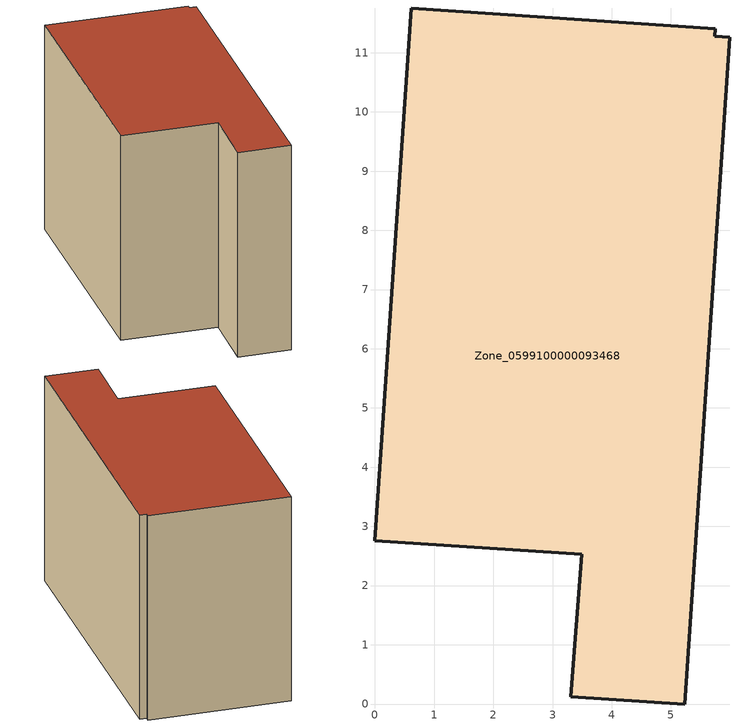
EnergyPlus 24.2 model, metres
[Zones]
Zone_0599100000093468
 floor ground (C_G): 5.99,11.26 5.23,0 3.31,0.13 3.49,2.53 0,2.76 0.61,11.76 5.75,11.4 5.74,11.28 z0
 wall outside (C_F): 5.23,0 5.99,11.26 5.74,11.28 5.75,11.4 0.61,11.76 0,2.76 3.49,2.53 3.31,0.13 5.23,0 z0:7.82
 roof outside (C_R): 5.99,11.26 5.74,11.28 5.75,11.4 0.61,11.76 0,2.76 3.49,2.53 3.31,0.13 5.23,0 z7.82
[BUILDING]
Pand.0599100000093468: North Axis=0; Terrain=City; Loads Convergence Tolerance Value=0.04; Temperature Convergence Tolerance Value=0.4; Solar Distribution=FullExterior; Maximum Number of Warmup Days=25; Minimum Number of Warmup Days=1
[Site:Location]
Rotterdam.The.Hague.AP_ZH_NLD Design_Conditions: Latitude=51.96; Longitude=4.45; Time Zone=1; Elevation=-4.5
[SITE:GROUNDTEMPERATURE:BUILDINGSURFACE]
18, 18, 18, 18, 18, 18, 18, 18, 18, 18, 18, 18
[MATERIAL] Thermal Absorptance=0.9; Solar Absorptance=0.7; Visible Absorptance=0.7
Name | Roughness | Thickness | Conductivity | Density | Specific Heat
G.TI.1975-1991 | MediumSmooth | 0.15 | 0.288461 | 540 | 1210
F.TI.1975-1991 | Rough | 0.3 | 0.230769 | 1920 | 840
R.TI.1975-1991 | MediumRough | 0.2 | 0.153846 | 1500 | 1000
[CONSTRUCTION]
C_G: G.TI.1975-1991
C_F: F.TI.1975-1991
C_R: R.TI.1975-1991
[ZONE]
Zone_0599100000093468: Type=1; Multiplier=1; Ceiling Height=Autocalculate; Volume=Autocalculate; Floor Area=autocalculate; Part of Total Floor Area=Yes
[ZONEINFILTRATION:DESIGNFLOWRATE]
Infil_Zone_0599100000093468: Zone or ZoneList or Space or SpaceList=Zone_0599100000093468; Schedule=AlwaysOn; Design Flow Rate Calculation Method=Flow/Area; Flow Rate per Floor Area=0.003; Constant Term Coefficient=1; Temperature Term Coefficient=0; Velocity Term Coefficient=0; Velocity Squared Term Coefficient=0
[HVACTEMPLATE:ZONE:IDEALLOADSAIRSYSTEM]
Zone_0599100000093468: Maximum Heating Supply Air Temperature=50; Minimum Cooling Supply Air Temperature=13; Maximum Heating Supply Air Humidity Ratio=0.0156; Minimum Cooling Supply Air Humidity Ratio=0.0077; Heating Limit=NoLimit; Cooling Limit=NoLimit; Dehumidification Control Type=ConstantSensibleHeatRatio; Cooling Sensible Heat Ratio=0.7; Dehumidification Setpoint=60; Humidification Control Type=None; Humidification Setpoint=30; Outdoor Air Method=None; Outdoor Air Flow Rate per Person=0.00944; Outdoor Air Flow Rate per Zone Floor Area=0; Outdoor Air Flow Rate per Zone=0; Demand Controlled Ventilation Type=None; Outdoor Air Economizer Type=NoEconomizer; Heat Recovery Type=None; Sensible Heat Recovery Effectiveness=0.7; Latent Heat Recovery Effectiveness=0.65
[ZONECONTROL:THERMOSTAT]
ThermostatControl_Zone_0599100000093468: Zone or ZoneList=Zone_0599100000093468; Control Type Schedule=DualSetpointControlType; Control 1=Thermostat_Zone_0599100000093468; Temperature Difference Between Cutout And Setpoint=0
[THERMOSTATSETPOINT:DUALSETPOINT]
Thermostat_Zone_0599100000093468: Heating Setpoint Temperature Schedule=HeatingSetpoint_Zone_0599100000093468; Cooling Setpoint Temperature Schedule=CoolingSetpoint_Zone_0599100000093468
[SCHEDULE:COMPACT]
HeatingSetpoint_Zone_0599100000093468: Through: 12/31, For: AllDays, Until: 24:00, 21
CoolingSetpoint_Zone_0599100000093468: Through: 12/31, For: AllDays, Until: 24:00, 24
DualSetpointControlType: Through: 12/31, For: AllDays, Until: 24:00, 4
AlwaysOn: Through: 12/31, For: AllDays, Until: 24:00, 1
